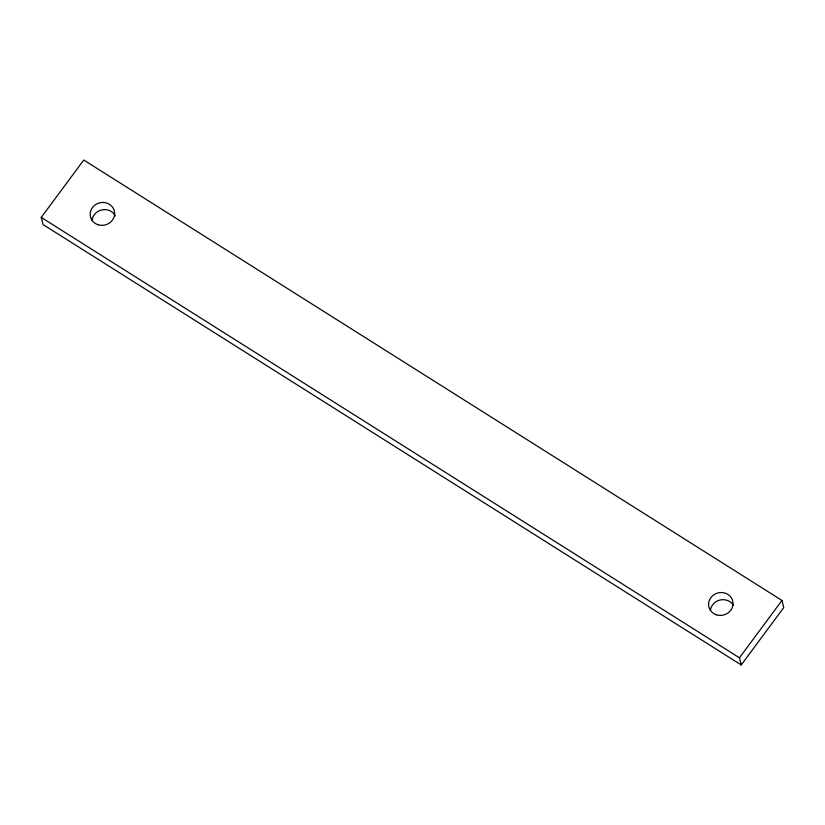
<?xml version="1.0" encoding="UTF-8"?>
<svg xmlns="http://www.w3.org/2000/svg" width="825" height="825" viewBox="0 0 825 825"><rect width="100%" height="100%" fill="white"/><g stroke="black" fill="none" stroke-linecap="round" stroke-linejoin="round"><path stroke-width="1.24" d="M41.25 217.418L83.758 160.04L781.956 600.445L783.75 607.582L741.242 664.96L43.055 224.565L41.25 217.418L739.447 657.814L741.242 664.96M739.447 657.814L781.956 600.445M710.418 610.438A12.282 11.395 -14.1 0 1 720.029 600.012A12.282 11.395 -14.1 0 1 733.239 605.096M92.018 220.368A12.282 11.395 -14.1 0 1 102.156 209.828A12.282 11.395 -14.1 0 1 115.325 215.903M716.543 614.831A12.282 11.395 -14.1 0 0 732.868 601.652A12.282 11.395 -14.1 0 0 713.006 595.413A12.282 11.395 -14.1 0 0 716.543 614.831M98.144 224.761A12.282 11.395 -14.1 0 0 114.469 211.582A12.282 11.395 -14.1 0 0 94.607 205.343A12.282 11.395 -14.1 0 0 98.144 224.761"/></g></svg>
